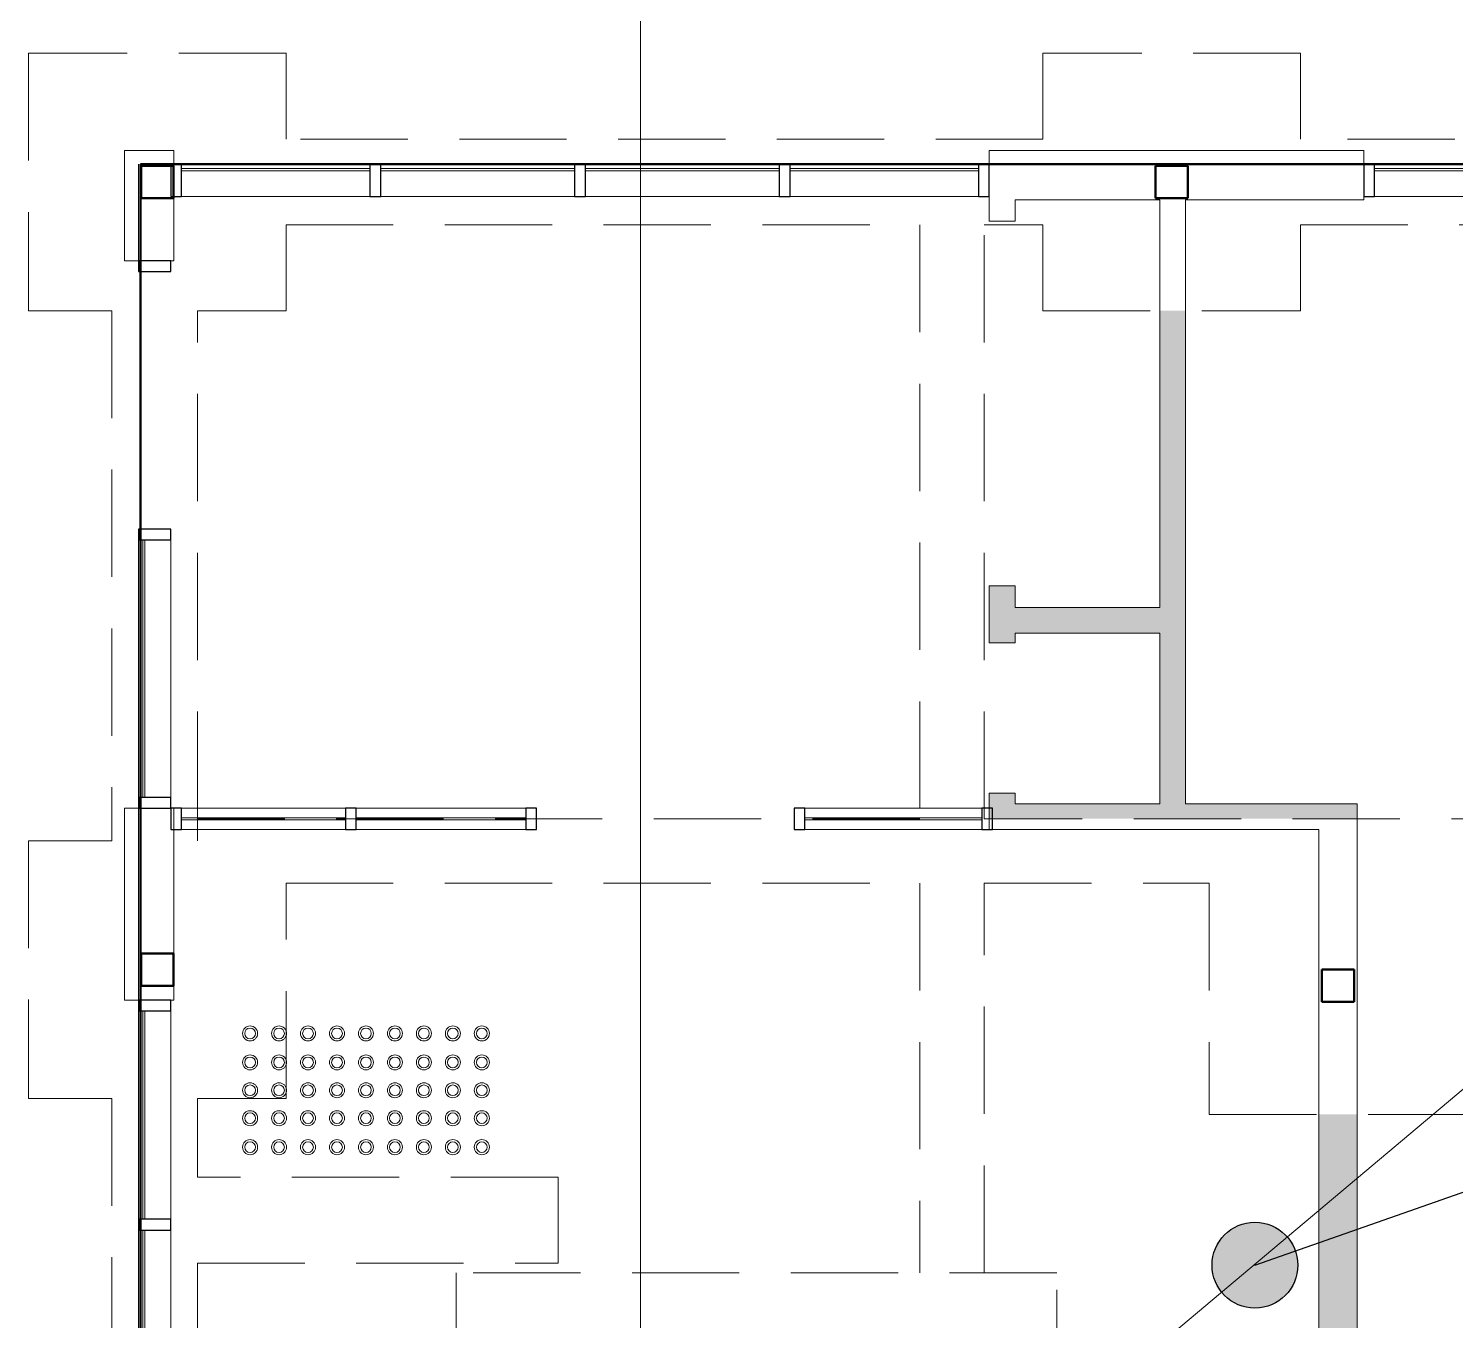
# Model space of a CAD drawing. Header units: millimetres. Extents: x 1606 to 178479, y -4237 to 231581.
# Drawn here: x 36734 to 43383, y 219423 to 225443 of the extents above; entities that cross this region are included whole.
import ezdxf

# ---------------------------------------------------------------- set-up
doc = ezdxf.new("R2010")
doc.units = ezdxf.units.MM
doc.linetypes.add('_SGE_Grid Line', pattern=[13000, 12000, -500, 0, -500])
doc.linetypes.add('_SGE_Hidden', pattern=[740, 500, -240])
for name, color, linetype, lineweight in [('0-1', 7, 'Continuous', 5), ('A-DETL', 90, 'Continuous', 18), ('A-FLOR', 192, 'Continuous', 50), ('A-GENM-1', 9, 'Continuous', 9), ('A-GLAZ-CURT-1', 9, 'Continuous', 9), ('A-GLAZ-CURT-2', 253, 'Continuous', 18), ('A-GLAZ-CWMG-1', 9, 'Continuous', 9), ('A-GLAZ-CWMG-2', 53, 'Continuous', 25), ('A-WALL-1', 253, 'Continuous', 18), ('A-WALL-2', 9, 'Continuous', 9), ('G-ANNO-TEXT-2', 10, 'Continuous', 25), ('S-BEAM-1', 7, '_SGE_Hidden', 18), ('S-BEAM-HDLN-1', 7, '_SGE_Hidden', 18), ('S-COLS', 52, 'Continuous', 18), ('S-COLS-SYMB', 171, 'Continuous', 50), ('S-FNDN-1', 32, '_SGE_Hidden', 18), ('S-GRID-1', 1, '_SGE_Grid Line', 13)]:
    doc.layers.add(name, color=color, linetype=linetype, lineweight=lineweight)
doc.layers.add('A-WALL-PATT-1', color=254, linetype='Continuous', lineweight=35, transparency=1)

# ---------------------------------------------------------------- blocks, each defined once
blk = doc.blocks.new('WYA_CP_Glazing Panel - CP_Front Face Glazing_150 Frame_GL1_With Visual Indicators-9006242-WAREHOUSE SLAB PLAN')
at = {"layer": 'A-GLAZ-CURT-1'}
for p, q in [((-439.375, -55), (-439.375, -45)), ((-439.375, -45), (439.375, -45)), ((439.375, -55), (-439.375, -55)), ((439.375, -45), (439.375, -55))]:
    blk.add_line(p, q, dxfattribs=at)
at = {"layer": 'A-GLAZ-CURT-2'}
for p, q in [((439.375, -45), (-439.375, -45)), ((-439.375, -45), (-439.375, -55)), ((-439.375, -55), (439.375, -55)), ((439.375, -55), (439.375, -45))]:
    blk.add_line(p, q, dxfattribs=at)
blk = doc.blocks.new('Rectangular Mullion - 150 x 50mm_Aluminium-8335998-WAREHOUSE SLAB PLAN')
at = {"layer": 'A-GLAZ-CWMG-1'}
for p, q in [((30581.5, 224810.1), (30581.5, 224790.1)), ((30581.5, 224790.1), (30581.5, 224810.1)), ((31460.3, 224810.1), (30581.5, 224810.1)), ((30581.5, 224810.1), (31460.3, 224810.1)), ((30581.5, 224790.1), (30581.5, 224780.1)), ((30581.5, 224780.1), (30581.5, 224790.1)), ((30581.5, 224780.1), (30581.5, 224660.1)), ((30581.5, 224660.1), (30581.5, 224780.1)), ((31460.3, 224810.1), (31460.3, 224790.1)), ((31460.3, 224790.1), (31460.3, 224810.1)), ((31460.3, 224790.1), (31460.3, 224780.1)), ((31460.3, 224780.1), (31460.3, 224790.1)), ((31460.3, 224780.1), (31460.3, 224660.1)), ((31460.3, 224660.1), (31460.3, 224780.1)), ((30581.5, 224660.1), (31460.3, 224660.1)), ((30581.5, 224660.1), (31460.3, 224660.1))]:
    blk.add_line(p, q, dxfattribs=at)
blk = doc.blocks.new('Rectangular Mullion - 150 x 50mm_Aluminium-7932292-WAREHOUSE SLAB PLAN')
at = {"layer": 'A-GLAZ-CWMG-1'}
for p, q in [((-50, 55), (-50, 75)), ((-50, 75), (0, 75)), ((0, 75), (0, -75)), ((-50, 45), (-50, 55)), ((-50, -75), (-50, 45)), ((0, -75), (-50, -75))]:
    blk.add_line(p, q, dxfattribs=at)
at = {"layer": 'A-GLAZ-CWMG-2'}
for p, q in [((0, 75), (-50, 75)), ((-50, 75), (-50, -75)), ((0, -75), (0, 75)), ((-50, -75), (0, -75))]:
    blk.add_line(p, q, dxfattribs=at)
blk = doc.blocks.new('WYA_CP_Glazing Panel - CP_Front Face Glazing_150 Frame_GL1_With Visual Indicators-9006243-WAREHOUSE SLAB PLAN')
at = {"layer": 'A-GLAZ-CURT-1'}
for p, q in [((-477.5, 45), (-477.5, 55)), ((-477.5, 55), (477.5, 55)), ((477.5, 45), (-477.5, 45)), ((477.5, 55), (477.5, 45))]:
    blk.add_line(p, q, dxfattribs=at)
at = {"layer": 'A-GLAZ-CURT-2'}
for p, q in [((477.5, 55), (-477.5, 55)), ((-477.5, 55), (-477.5, 45)), ((-477.5, 45), (477.5, 45)), ((477.5, 45), (477.5, 55))]:
    blk.add_line(p, q, dxfattribs=at)
blk = doc.blocks.new('Rectangular Mullion - 150 x 50mm_Aluminium-8978996-WAREHOUSE SLAB PLAN')
at = {"layer": 'A-GLAZ-CWMG-1'}
for p, q in [((33305.3, 224790.1), (33305.3, 224810.1)), ((33305.3, 224810.1), (33305.3, 224790.1)), ((34260.3, 224810.1), (33305.3, 224810.1)), ((34260.3, 224810.1), (33305.3, 224810.1)), ((33305.3, 224780.1), (33305.3, 224790.1)), ((33305.3, 224790.1), (33305.3, 224780.1)), ((33305.3, 224660.1), (33305.3, 224780.1)), ((33305.3, 224780.1), (33305.3, 224660.1)), ((34260.3, 224790.1), (34260.3, 224810.1)), ((34260.3, 224810.1), (34260.3, 224790.1)), ((34260.3, 224780.1), (34260.3, 224790.1)), ((34260.3, 224790.1), (34260.3, 224780.1)), ((34260.3, 224660.1), (34260.3, 224780.1)), ((34260.3, 224780.1), (34260.3, 224660.1)), ((33305.3, 224660.1), (34260.3, 224660.1)), ((34260.3, 224660.1), (33305.3, 224660.1))]:
    blk.add_line(p, q, dxfattribs=at)
blk = doc.blocks.new('Rectangular Mullion - 150 x 50mm_Aluminium-7935250-WAREHOUSE SLAB PLAN')
at = {"layer": 'A-GLAZ-CWMG-1'}
for p, q in [((-50, -45), (-50, 75)), ((-50, 75), (0, 75)), ((0, 75), (0, -75)), ((-50, -55), (-50, -45)), ((-50, -75), (-50, -55)), ((0, -75), (-50, -75))]:
    blk.add_line(p, q, dxfattribs=at)
at = {"layer": 'A-GLAZ-CWMG-2'}
for p, q in [((0, 75), (-50, 75)), ((-50, 75), (-50, -75)), ((0, -75), (0, 75)), ((-50, -75), (0, -75))]:
    blk.add_line(p, q, dxfattribs=at)
blk = doc.blocks.new('WYA_CP_Glazing Panel - CP_Center Glazing_GL1_With Visual Indicators-9390446-WAREHOUSE SLAB PLAN')
at = {"layer": 'A-GLAZ-CURT-1'}
for p, q in [((-382.5, -5), (-382.5, 5)), ((-382.5, 5), (382.5, 5)), ((382.5, 5), (382.5, -5)), ((382.5, -5), (-382.5, -5))]:
    blk.add_line(p, q, dxfattribs=at)
at = {"layer": 'A-GLAZ-CURT-2'}
for p, q in [((382.5, 5), (-382.5, 5)), ((-382.5, 5), (-382.5, -5)), ((382.5, -5), (382.5, 5)), ((-382.5, -5), (382.5, -5))]:
    blk.add_line(p, q, dxfattribs=at)
blk = doc.blocks.new('Rectangular Mullion - 100 x 50mm-8650407-WAREHOUSE SLAB PLAN')
at = {"layer": 'A-GLAZ-CWMG-1'}
for p, q in [((27745.3, 221765.1), (27745.3, 221810.1)), ((27745.3, 221810.1), (27745.3, 221765.1)), ((28510.3, 221810.1), (27745.3, 221810.1)), ((28510.3, 221810.1), (27745.3, 221810.1)), ((28510.3, 221765.1), (28510.3, 221810.1)), ((28510.3, 221810.1), (28510.3, 221765.1)), ((27745.3, 221755.1), (27745.3, 221765.1)), ((27745.3, 221765.1), (27745.3, 221755.1)), ((27745.3, 221710.1), (27745.3, 221755.1)), ((27745.3, 221755.1), (27745.3, 221710.1)), ((27745.3, 221710.1), (28510.3, 221710.1)), ((28510.3, 221710.1), (27745.3, 221710.1)), ((28510.3, 221755.1), (28510.3, 221765.1)), ((28510.3, 221765.1), (28510.3, 221755.1)), ((28510.3, 221710.1), (28510.3, 221755.1)), ((28510.3, 221755.1), (28510.3, 221710.1))]:
    blk.add_line(p, q, dxfattribs=at)
blk = doc.blocks.new('Rectangular Mullion - 100 x 50mm-8781646-WAREHOUSE SLAB PLAN')
at = {"layer": 'A-GLAZ-CWMG-1'}
for p, q in [((-15, 50), (-50, 50)), ((-50, 50), (-50, 5)), ((-50, 5), (-50, -5)), ((0, 50), (-15, 50)), ((0, -50), (0, 47.7)), ((-50, -5), (-50, -50)), ((-50, -50), (-15, -50)), ((-15, -50), (0, -50))]:
    blk.add_line(p, q, dxfattribs=at)
at = {"layer": 'A-GLAZ-CWMG-2'}
for p, q in [((-50, 50), (0, 50)), ((-50, -50), (-50, 50)), ((0, 50), (0, -50)), ((0, -50), (-50, -50))]:
    blk.add_line(p, q, dxfattribs=at)
blk = doc.blocks.new('Rectangular Mullion - 100 x 50mm-8781647-WAREHOUSE SLAB PLAN')
at = {"layer": 'A-GLAZ-CWMG-1'}
for p, q in [((-50, 5), (-50, 50)), ((-50, 50), (-15, 50)), ((-50, -5), (-50, 5)), ((-15, 50), (0, 50)), ((0, 50), (0, -50)), ((-50, -50), (-50, -5)), ((-15, -50), (-50, -50)), ((0, -50), (-15, -50))]:
    blk.add_line(p, q, dxfattribs=at)
at = {"layer": 'A-GLAZ-CWMG-2'}
for p, q in [((0, 50), (-50, 50)), ((-50, 50), (-50, -50)), ((0, -50), (0, 50)), ((-50, -50), (0, -50))]:
    blk.add_line(p, q, dxfattribs=at)
blk = doc.blocks.new('Rectangular Mullion - 100 x 50mm-8781644-WAREHOUSE SLAB PLAN')
at = {"layer": 'A-GLAZ-CWMG-1'}
for p, q in [((25, 50), (-25, 50)), ((-25, 50), (-25, 5)), ((-25, 5), (-25, -5)), ((25, -50), (25, 50)), ((-25, -5), (-25, -50)), ((-25, -50), (25, -50))]:
    blk.add_line(p, q, dxfattribs=at)
at = {"layer": 'A-GLAZ-CWMG-2'}
for p, q in [((-25, 50), (25, 50)), ((-25, -50), (-25, 50)), ((25, 50), (25, -50)), ((25, -50), (-25, -50))]:
    blk.add_line(p, q, dxfattribs=at)
blk = doc.blocks.new('WYA_CP_Glazing Panel - CP_Center Glazing_GL1_With Visual Indicators-9390443-WAREHOUSE SLAB PLAN')
at = {"layer": 'A-GLAZ-CURT-1'}
for p, q in [((-412.5, -5), (-412.5, 5)), ((-412.5, 5), (412.5, 5)), ((412.5, 5), (412.5, -5)), ((412.5, -5), (-412.5, -5))]:
    blk.add_line(p, q, dxfattribs=at)
at = {"layer": 'A-GLAZ-CURT-2'}
for p, q in [((412.5, 5), (-412.5, 5)), ((-412.5, 5), (-412.5, -5)), ((412.5, -5), (412.5, 5)), ((-412.5, -5), (412.5, -5))]:
    blk.add_line(p, q, dxfattribs=at)
blk = doc.blocks.new('Rectangular Mullion - 100 x 50mm-8650469-WAREHOUSE SLAB PLAN')
at = {"layer": 'A-GLAZ-CWMG-1'}
for p, q in [((30650.3, 221765.1), (30650.3, 221810.1)), ((30650.3, 221810.1), (30650.3, 221765.1)), ((31475.3, 221810.1), (30650.3, 221810.1)), ((31475.3, 221810.1), (30650.3, 221810.1)), ((31475.3, 221765.1), (31475.3, 221810.1)), ((31475.3, 221810.1), (31475.3, 221765.1)), ((30650.3, 221755.1), (30650.3, 221765.1)), ((30650.3, 221765.1), (30650.3, 221755.1)), ((30650.3, 221710.1), (30650.3, 221755.1)), ((30650.3, 221755.1), (30650.3, 221710.1)), ((30650.3, 221710.1), (31475.3, 221710.1)), ((31475.3, 221710.1), (30650.3, 221710.1)), ((31475.3, 221755.1), (31475.3, 221765.1)), ((31475.3, 221765.1), (31475.3, 221755.1)), ((31475.3, 221710.1), (31475.3, 221755.1)), ((31475.3, 221755.1), (31475.3, 221710.1))]:
    blk.add_line(p, q, dxfattribs=at)
blk = doc.blocks.new('Rectangular Mullion - 100 x 50mm-V2-WAREHOUSE SLAB PLAN')
at = {"layer": 'A-GLAZ-CWMG-1'}
for p, q in [((25, 50), (-25, 50)), ((-25, 50), (-25, -50)), ((25, 5), (25, 50)), ((25, -5), (25, 5)), ((-25, -50), (25, -50)), ((25, -50), (25, -5))]:
    blk.add_line(p, q, dxfattribs=at)
at = {"layer": 'A-GLAZ-CWMG-2'}
for p, q in [((-25, 50), (25, 50)), ((-25, -50), (-25, 50)), ((25, 50), (25, -50)), ((25, -50), (-25, -50))]:
    blk.add_line(p, q, dxfattribs=at)
blk = doc.blocks.new('WYA_CP_Glazing Panel - CP_Front Face Glazing_150 Frame_GL1_With Visual Indicators-9006245-WAREHOUSE SLAB PLAN')
at = {"layer": 'A-GLAZ-CURT-1'}
for p, q in [((-451.875, -55), (-451.875, -45)), ((-451.875, -45), (451.875, -45)), ((451.875, -55), (-451.875, -55)), ((451.875, -45), (451.875, -55))]:
    blk.add_line(p, q, dxfattribs=at)
at = {"layer": 'A-GLAZ-CURT-2'}
for p, q in [((451.875, -45), (-451.875, -45)), ((-451.875, -45), (-451.875, -55)), ((-451.875, -55), (451.875, -55)), ((451.875, -55), (451.875, -45))]:
    blk.add_line(p, q, dxfattribs=at)
blk = doc.blocks.new('Rectangular Mullion - 150 x 50mm_Aluminium-8336000-WAREHOUSE SLAB PLAN')
at = {"layer": 'A-GLAZ-CWMG-1'}
for p, q in [((28674, 224810.1), (28674, 224790.1)), ((28674, 224790.1), (28674, 224810.1)), ((29577.8, 224810.1), (28674, 224810.1)), ((28674, 224810.1), (29577.8, 224810.1)), ((28674, 224790.1), (28674, 224780.1)), ((28674, 224780.1), (28674, 224790.1)), ((28674, 224780.1), (28674, 224660.1)), ((28674, 224660.1), (28674, 224780.1)), ((29577.8, 224810.1), (29577.8, 224790.1)), ((29577.8, 224790.1), (29577.8, 224810.1)), ((29577.8, 224790.1), (29577.8, 224780.1)), ((29577.8, 224780.1), (29577.8, 224790.1)), ((29577.8, 224780.1), (29577.8, 224660.1)), ((29577.8, 224660.1), (29577.8, 224780.1)), ((28674, 224660.1), (29577.8, 224660.1)), ((28674, 224660.1), (29577.8, 224660.1))]:
    blk.add_line(p, q, dxfattribs=at)
blk = doc.blocks.new('Rectangular Mullion - 150 x 50mm_Aluminium-7932288-WAREHOUSE SLAB PLAN')
at = {"layer": 'A-GLAZ-CWMG-1'}
for p, q in [((25, 75), (-25, 75)), ((-25, 75), (-25, 55)), ((25, 55), (25, 75)), ((-25, 55), (-25, 45)), ((-25, 45), (-25, -75)), ((25, 45), (25, 55)), ((25, -75), (25, 45)), ((-25, -75), (25, -75))]:
    blk.add_line(p, q, dxfattribs=at)
at = {"layer": 'A-GLAZ-CWMG-2'}
for p, q in [((-25, 75), (25, 75)), ((-25, -75), (-25, 75)), ((25, 75), (25, -75)), ((25, -75), (-25, -75))]:
    blk.add_line(p, q, dxfattribs=at)
blk = doc.blocks.new('Rectangular Mullion - 150 x 50mm_Aluminium-7932291-WAREHOUSE SLAB PLAN')
at = {"layer": 'A-GLAZ-CWMG-1'}
for p, q in [((-15, 75), (-50, 75)), ((-50, 75), (-50, 55)), ((0, 75), (-15, 75)), ((0, -75), (0, 75)), ((-50, 55), (-50, 45)), ((-50, 45), (-50, -75)), ((-50, -75), (-15, -75)), ((-15, -75), (0, -75))]:
    blk.add_line(p, q, dxfattribs=at)
at = {"layer": 'A-GLAZ-CWMG-2'}
for p, q in [((-50, 75), (0, 75)), ((-50, -75), (-50, 75)), ((0, 75), (0, -75)), ((0, -75), (-50, -75))]:
    blk.add_line(p, q, dxfattribs=at)
blk = doc.blocks.new('Rectangular Mullion - 150 x 50mm_Aluminium-8350587-WAREHOUSE SLAB PLAN')
at = {"layer": 'A-GLAZ-CWMG-1'}
for p, q in [((-50, -75), (-50, 75)), ((-50, 75), (0, 75)), ((0, 75), (0, -75)), ((0, -75), (-50, -75))]:
    blk.add_line(p, q, dxfattribs=at)
at = {"layer": 'A-GLAZ-CWMG-2'}
for p, q in [((0, 75), (-50, 75)), ((-50, 75), (-50, -75)), ((0, -75), (0, 75)), ((-50, -75), (0, -75))]:
    blk.add_line(p, q, dxfattribs=at)
blk = doc.blocks.new('SE_Flooring 600D Tactile Indicators ADJ Width - SE_Flooring 600D Tactile Indicators ADJ Width-7990726-WAREHOUSE SLAB PLAN')
at = {"layer": 'A-GENM-1'}
for centre, radius, start, end in [((-517.5, 565), 35, 0, 180), ((-382.5, 565), 35, 0, 180), ((-247.5, 565), 35, 0, 180), ((-112.5, 565), 35, 0, 180), ((22.5, 565), 35, 0, 180), ((157.5, 565), 35, 0, 180), ((292.5, 565), 35, 0, 180), ((427.5, 565), 35, 0, 180), ((562.5, 565), 35, 0, 180), ((-517.5, 565), 35, 180, 0), ((-517.5, 565), 25, 0, 180), ((-517.5, 565), 25, 180, 0), ((-382.5, 565), 35, 180, 0), ((-382.5, 565), 25, 0, 180), ((-382.5, 565), 25, 180, 0), ((-247.5, 565), 35, 180, 0), ((-247.5, 565), 25, 0, 180), ((-247.5, 565), 25, 180, 0), ((-112.5, 565), 35, 180, 0), ((-112.5, 565), 25, 0, 180), ((-112.5, 565), 25, 180, 0), ((22.5, 565), 35, 180, 0), ((22.5, 565), 25, 0, 180), ((22.5, 565), 25, 180, 0), ((157.5, 565), 35, 180, 0), ((157.5, 565), 25, 0, 180), ((157.5, 565), 25, 180, 0), ((292.5, 565), 35, 180, 0), ((292.5, 565), 25, 0, 180), ((292.5, 565), 25, 180, 0), ((427.5, 565), 35, 180, 0), ((427.5, 565), 25, 0, 180), ((427.5, 565), 25, 180, 0), ((562.5, 565), 35, 180, 0), ((562.5, 565), 25, 0, 180), ((562.5, 565), 25, 180, 0), ((-517.5, 430), 35, 0, 180), ((-517.5, 430), 35, 180, 0), ((-517.5, 430), 25, 0, 180), ((-517.5, 430), 25, 180, 0), ((-382.5, 430), 35, 0, 180), ((-382.5, 430), 35, 180, 0), ((-382.5, 430), 25, 0, 180), ((-382.5, 430), 25, 180, 0), ((-247.5, 430), 35, 0, 180), ((-247.5, 430), 35, 180, 0), ((-247.5, 430), 25, 0, 180), ((-247.5, 430), 25, 180, 0), ((-112.5, 430), 35, 0, 180), ((-112.5, 430), 35, 180, 0), ((-112.5, 430), 25, 0, 180), ((-112.5, 430), 25, 180, 0), ((22.5, 430), 35, 0, 180), ((22.5, 430), 35, 180, 0), ((22.5, 430), 25, 0, 180), ((22.5, 430), 25, 180, 0), ((157.5, 430), 35, 0, 180), ((157.5, 430), 35, 180, 0), ((157.5, 430), 25, 0, 180), ((157.5, 430), 25, 180, 0), ((292.5, 430), 35, 0, 180), ((292.5, 430), 35, 180, 0), ((292.5, 430), 25, 0, 180), ((292.5, 430), 25, 180, 0), ((427.5, 430), 35, 0, 180), ((427.5, 430), 35, 180, 0), ((427.5, 430), 25, 0, 180), ((427.5, 430), 25, 180, 0), ((562.5, 430), 35, 0, 180), ((562.5, 430), 35, 180, 0), ((562.5, 430), 25, 0, 180), ((562.5, 430), 25, 180, 0), ((-517.5, 300), 35, 0, 180), ((-382.5, 300), 35, 0, 180), ((-247.5, 300), 35, 0, 180), ((-112.5, 300), 35, 0, 180), ((22.5, 300), 35, 0, 180), ((157.5, 300), 35, 0, 180), ((292.5, 300), 35, 0, 180), ((427.5, 300), 35, 0, 180), ((562.5, 300), 35, 0, 180), ((-517.5, 300), 35, 180, 0), ((-517.5, 300), 25, 0, 180), ((-517.5, 300), 25, 180, 360), ((-382.5, 300), 35, 180, 0), ((-382.5, 300), 25, 0, 180), ((-382.5, 300), 25, 180, 360), ((-247.5, 300), 35, 180, 0), ((-247.5, 300), 25, 0, 180), ((-247.5, 300), 25, 180, 0), ((-112.5, 300), 35, 180, 0), ((-112.5, 300), 25, 0, 180), ((-112.5, 300), 25, 180, 360), ((22.5, 300), 35, 180, 0), ((22.5, 300), 25, 0, 180), ((22.5, 300), 25, 180, 360), ((157.5, 300), 35, 180, 0), ((157.5, 300), 25, 0, 180), ((157.5, 300), 25, 180, 360), ((292.5, 300), 35, 180, 0), ((292.5, 300), 25, 0, 180), ((292.5, 300), 25, 180, 0), ((427.5, 300), 35, 180, 0), ((427.5, 300), 25, 0, 180), ((427.5, 300), 25, 180, 360), ((562.5, 300), 35, 180, 0), ((562.5, 300), 25, 0, 180), ((562.5, 300), 25, 180, 360), ((-517.5, 170), 35, 0, 180), ((-382.5, 170), 35, 0, 180), ((-247.5, 170), 35, 0, 180), ((-112.5, 170), 35, 0, 180), ((22.5, 170), 35, 0, 180), ((157.5, 170), 35, 0, 180), ((292.5, 170), 35, 0, 180), ((427.5, 170), 35, 0, 180), ((562.5, 170), 35, 0, 180), ((-517.5, 170), 35, 180, 0), ((-517.5, 170), 25, 0, 180), ((-517.5, 170), 25, 180, 360), ((-382.5, 170), 35, 180, 0), ((-382.5, 170), 25, 0, 180), ((-382.5, 170), 25, 180, 360), ((-247.5, 170), 35, 180, 0), ((-247.5, 170), 25, 0, 180), ((-247.5, 170), 25, 180, 0), ((-112.5, 170), 35, 180, 0), ((-112.5, 170), 25, 0, 180), ((-112.5, 170), 25, 180, 0), ((22.5, 170), 35, 180, 0), ((22.5, 170), 25, 0, 180), ((22.5, 170), 25, 180, 0), ((157.5, 170), 35, 180, 0), ((157.5, 170), 25, 0, 180), ((157.5, 170), 25, 180, 0), ((292.5, 170), 35, 180, 0), ((292.5, 170), 25, 0, 180), ((292.5, 170), 25, 180, 0), ((427.5, 170), 35, 180, 0), ((427.5, 170), 25, 0, 180), ((427.5, 170), 25, 180, 360), ((562.5, 170), 35, 180, 0), ((562.5, 170), 25, 0, 180), ((562.5, 170), 25, 180, 360), ((-517.5, 35), 35, 0, 180), ((-382.5, 35), 35, 0, 180), ((-247.5, 35), 35, 0, 180), ((-112.5, 35), 35, 0, 180), ((22.5, 35), 35, 0, 180), ((157.5, 35), 35, 0, 180), ((292.5, 35), 35, 0, 180), ((427.5, 35), 35, 0, 180), ((562.5, 35), 35, 0, 180), ((-517.5, 35), 35, 180, 0), ((-517.5, 35), 25, 0, 180), ((-517.5, 35), 25, 180, 0), ((-382.5, 35), 35, 180, 0), ((-382.5, 35), 25, 0, 180), ((-382.5, 35), 25, 180, 360), ((-247.5, 35), 35, 180, 0), ((-247.5, 35), 25, 0, 180), ((-247.5, 35), 25, 180, 0), ((-112.5, 35), 35, 180, 0), ((-112.5, 35), 25, 0, 180), ((-112.5, 35), 25, 180, 0), ((22.5, 35), 35, 180, 0), ((22.5, 35), 25, 0, 180), ((22.5, 35), 25, 180, 0), ((157.5, 35), 35, 180, 0), ((157.5, 35), 25, 0, 180), ((157.5, 35), 25, 180, 0), ((292.5, 35), 35, 180, 0), ((292.5, 35), 25, 0, 180), ((292.5, 35), 25, 180, 0), ((427.5, 35), 35, 180, 0), ((427.5, 35), 25, 0, 180), ((427.5, 35), 25, 180, 0), ((562.5, 35), 35, 180, 0), ((562.5, 35), 25, 0, 180), ((562.5, 35), 25, 180, 0)]:
    blk.add_arc(centre, radius, start, end, dxfattribs=at)
blk = doc.blocks.new('Rectangular Mullion - 150 x 50mm_Aluminium-V3-WAREHOUSE SLAB PLAN')
at = {"layer": 'A-GLAZ-CWMG-1'}
for p, q in [((0, 75), (-50, 75)), ((-50, 75), (-50, 55)), ((0, -75), (0, 75)), ((-50, 55), (-50, 45)), ((-50, 45), (-50, -75)), ((-50, -75), (0, -75))]:
    blk.add_line(p, q, dxfattribs=at)
at = {"layer": 'A-GLAZ-CWMG-2'}
for p, q in [((-50, 75), (0, 75)), ((-50, -75), (-50, 75)), ((0, 75), (0, -75)), ((0, -75), (-50, -75))]:
    blk.add_line(p, q, dxfattribs=at)
blk = doc.blocks.new('WYA_CP_Glazing Panel - CP_Front Face Glazing_150 Frame_GL1_With Visual Indicators-9006319-WAREHOUSE SLAB PLAN')
at = {"layer": 'A-GLAZ-CURT-1'}
for p, q in [((-600, -55), (-600, -45)), ((-600, -45), (600, -45)), ((600, -55), (-600, -55)), ((600, -45), (600, -55))]:
    blk.add_line(p, q, dxfattribs=at)
at = {"layer": 'A-GLAZ-CURT-2'}
for p, q in [((600, -45), (-600, -45)), ((-600, -45), (-600, -55)), ((-600, -55), (600, -55)), ((600, -55), (600, -45))]:
    blk.add_line(p, q, dxfattribs=at)
blk = doc.blocks.new('Rectangular Mullion - 150 x 50mm_Aluminium-8172941-WAREHOUSE SLAB PLAN')
at = {"layer": 'A-GLAZ-CWMG-1'}
for p, q in [((27545.3, 223060.1), (27565.3, 223060.1)), ((27565.3, 223060.1), (27545.3, 223060.1)), ((27545.3, 223060.1), (27545.3, 221860.1)), ((27545.3, 221860.1), (27545.3, 223060.1)), ((27565.3, 223060.1), (27575.3, 223060.1)), ((27575.3, 223060.1), (27565.3, 223060.1)), ((27575.3, 223060.1), (27695.3, 223060.1)), ((27695.3, 223060.1), (27575.3, 223060.1)), ((27695.3, 221860.1), (27695.3, 223060.1)), ((27695.3, 221860.1), (27695.3, 223060.1)), ((27545.3, 221860.1), (27565.3, 221860.1)), ((27565.3, 221860.1), (27545.3, 221860.1)), ((27565.3, 221860.1), (27575.3, 221860.1)), ((27575.3, 221860.1), (27565.3, 221860.1)), ((27575.3, 221860.1), (27695.3, 221860.1)), ((27695.3, 221860.1), (27575.3, 221860.1))]:
    blk.add_line(p, q, dxfattribs=at)
blk = doc.blocks.new('Rectangular Mullion - 150 x 50mm_Aluminium-V14-WAREHOUSE SLAB PLAN')
at = {"layer": 'A-GLAZ-CWMG-1'}
for p, q in [((25, 75), (-25, 75)), ((-25, 75), (-25, -75)), ((25, 55), (25, 75)), ((25, 45), (25, 55)), ((25, -75), (25, 45)), ((-25, -75), (25, -75))]:
    blk.add_line(p, q, dxfattribs=at)
at = {"layer": 'A-GLAZ-CWMG-2'}
for p, q in [((-25, 75), (25, 75)), ((-25, -75), (-25, 75)), ((25, 75), (25, -75)), ((25, -75), (-25, -75))]:
    blk.add_line(p, q, dxfattribs=at)
blk = doc.blocks.new('WYA_CP_Glazing Panel - CP_Center Glazing_GL1_With Visual Indicators-9390445-WAREHOUSE SLAB PLAN')
at = {"layer": 'A-GLAZ-CURT-1'}
for p, q in [((-395, -5), (-395, 5)), ((-395, 5), (395, 5)), ((395, 5), (395, -5)), ((395, -5), (-395, -5))]:
    blk.add_line(p, q, dxfattribs=at)
at = {"layer": 'A-GLAZ-CURT-2'}
for p, q in [((395, 5), (-395, 5)), ((-395, 5), (-395, -5)), ((395, -5), (395, 5)), ((-395, -5), (395, -5))]:
    blk.add_line(p, q, dxfattribs=at)
blk = doc.blocks.new('Rectangular Mullion - 100 x 50mm-8650488-WAREHOUSE SLAB PLAN')
at = {"layer": 'A-GLAZ-CWMG-1'}
for p, q in [((28560.3, 221765.1), (28560.3, 221810.1)), ((28560.3, 221810.1), (28560.3, 221765.1)), ((29350.3, 221810.1), (28560.3, 221810.1)), ((29350.3, 221810.1), (28560.3, 221810.1)), ((29350.3, 221765.1), (29350.3, 221810.1)), ((29350.3, 221810.1), (29350.3, 221765.1)), ((28560.3, 221755.1), (28560.3, 221765.1)), ((28560.3, 221765.1), (28560.3, 221755.1)), ((28560.3, 221710.1), (28560.3, 221755.1)), ((28560.3, 221755.1), (28560.3, 221710.1)), ((28560.3, 221710.1), (29350.3, 221710.1)), ((29350.3, 221710.1), (28560.3, 221710.1)), ((29350.3, 221755.1), (29350.3, 221765.1)), ((29350.3, 221765.1), (29350.3, 221755.1)), ((29350.3, 221710.1), (29350.3, 221755.1)), ((29350.3, 221755.1), (29350.3, 221710.1))]:
    blk.add_line(p, q, dxfattribs=at)
blk = doc.blocks.new('Rectangular Mullion - 100 x 50mm-V24-WAREHOUSE SLAB PLAN')
at = {"layer": 'A-GLAZ-CWMG-1'}
for p, q in [((25, 50), (-25, 50)), ((-25, 50), (-25, 5)), ((-25, 5), (-25, -5)), ((25, 5), (25, 50)), ((25, -5), (25, 5)), ((-25, -5), (-25, -50)), ((-25, -50), (25, -50)), ((25, -50), (25, -5))]:
    blk.add_line(p, q, dxfattribs=at)
at = {"layer": 'A-GLAZ-CWMG-2'}
for p, q in [((-25, 50), (25, 50)), ((-25, -50), (-25, 50)), ((25, 50), (25, -50)), ((25, -50), (-25, -50))]:
    blk.add_line(p, q, dxfattribs=at)
blk = doc.blocks.new('WYA_CP_Glazing Panel - CP_Front Face Glazing_150 Frame_GL1_With Visual Indicators-9006321-WAREHOUSE SLAB PLAN')
at = {"layer": 'A-GLAZ-CURT-1'}
for p, q in [((-498, 45), (-498, 55)), ((-498, 55), (498, 55)), ((498, 45), (-498, 45)), ((498, 55), (498, 45))]:
    blk.add_line(p, q, dxfattribs=at)
at = {"layer": 'A-GLAZ-CURT-2'}
for p, q in [((498, 55), (-498, 55)), ((-498, 55), (-498, 45)), ((-498, 45), (498, 45)), ((498, 45), (498, 55))]:
    blk.add_line(p, q, dxfattribs=at)
blk = doc.blocks.new('Rectangular Mullion - 150 x 50mm_Aluminium-8325632-WAREHOUSE SLAB PLAN')
at = {"layer": 'A-GLAZ-CWMG-1'}
for p, q in [((27565.3, 217752.1), (27545.3, 217752.1)), ((27545.3, 217752.1), (27565.3, 217752.1)), ((27545.3, 217752.1), (27545.3, 216756.1)), ((27545.3, 217752.1), (27545.3, 216756.1)), ((27575.3, 217752.1), (27565.3, 217752.1)), ((27565.3, 217752.1), (27575.3, 217752.1)), ((27695.3, 217752.1), (27575.3, 217752.1)), ((27575.3, 217752.1), (27695.3, 217752.1)), ((27695.3, 216756.1), (27695.3, 217752.1)), ((27695.3, 217752.1), (27695.3, 216756.1)), ((27565.3, 216756.1), (27545.3, 216756.1)), ((27545.3, 216756.1), (27565.3, 216756.1)), ((27575.3, 216756.1), (27565.3, 216756.1)), ((27565.3, 216756.1), (27575.3, 216756.1)), ((27695.3, 216756.1), (27575.3, 216756.1)), ((27575.3, 216756.1), (27695.3, 216756.1))]:
    blk.add_line(p, q, dxfattribs=at)
blk = doc.blocks.new('Rectangular Mullion - 150 x 50mm_Aluminium-8057029-WAREHOUSE SLAB PLAN')
at = {"layer": 'A-GLAZ-CWMG-1'}
for p, q in [((0, 75), (-50, 75)), ((-50, 75), (-50, -45)), ((0, -75), (0, 75)), ((-50, -45), (-50, -55)), ((-50, -55), (-50, -75)), ((-50, -75), (0, -75))]:
    blk.add_line(p, q, dxfattribs=at)
at = {"layer": 'A-GLAZ-CWMG-2'}
for p, q in [((-50, 75), (0, 75)), ((-50, -75), (-50, 75)), ((0, 75), (0, -75)), ((0, -75), (-50, -75))]:
    blk.add_line(p, q, dxfattribs=at)
blk = doc.blocks.new('WYA_CP_Glazing Panel - CP_Front Face Glazing_150 Frame_GL1_With Visual Indicators-9006320-WAREHOUSE SLAB PLAN')
at = {"layer": 'A-GLAZ-CURT-1'}
for p, q in [((-485.5, 45), (-485.5, 55)), ((-485.5, 55), (485.5, 55)), ((485.5, 45), (-485.5, 45)), ((485.5, 55), (485.5, 45))]:
    blk.add_line(p, q, dxfattribs=at)
at = {"layer": 'A-GLAZ-CURT-2'}
for p, q in [((485.5, 55), (-485.5, 55)), ((-485.5, 55), (-485.5, 45)), ((-485.5, 45), (485.5, 45)), ((485.5, 45), (485.5, 55))]:
    blk.add_line(p, q, dxfattribs=at)
blk = doc.blocks.new('Rectangular Mullion - 150 x 50mm_Aluminium-8325631-WAREHOUSE SLAB PLAN')
at = {"layer": 'A-GLAZ-CWMG-1'}
for p, q in [((27565.3, 216706.1), (27545.3, 216706.1)), ((27545.3, 216706.1), (27565.3, 216706.1)), ((27545.3, 216706.1), (27545.3, 215735.1)), ((27545.3, 216706.1), (27545.3, 215735.1)), ((27575.3, 216706.1), (27565.3, 216706.1)), ((27565.3, 216706.1), (27575.3, 216706.1)), ((27695.3, 216706.1), (27575.3, 216706.1)), ((27575.3, 216706.1), (27695.3, 216706.1)), ((27695.3, 215735.1), (27695.3, 216706.1)), ((27695.3, 216706.1), (27695.3, 215735.1)), ((27565.3, 215735.1), (27545.3, 215735.1)), ((27545.3, 215735.1), (27565.3, 215735.1)), ((27575.3, 215735.1), (27565.3, 215735.1)), ((27565.3, 215735.1), (27575.3, 215735.1)), ((27695.3, 215735.1), (27575.3, 215735.1)), ((27575.3, 215735.1), (27695.3, 215735.1))]:
    blk.add_line(p, q, dxfattribs=at)
blk = doc.blocks.new('Rectangular Mullion - 150 x 50mm_Aluminium-8057026-WAREHOUSE SLAB PLAN')
at = {"layer": 'A-GLAZ-CWMG-1'}
for p, q in [((25, 75), (-25, 75)), ((-25, 75), (-25, -45)), ((25, -45), (25, 75)), ((-25, -45), (-25, -55)), ((-25, -55), (-25, -75)), ((25, -55), (25, -45)), ((25, -75), (25, -55)), ((-25, -75), (25, -75))]:
    blk.add_line(p, q, dxfattribs=at)
at = {"layer": 'A-GLAZ-CWMG-2'}
for p, q in [((-25, 75), (25, 75)), ((-25, -75), (-25, 75)), ((25, 75), (25, -75)), ((25, -75), (-25, -75))]:
    blk.add_line(p, q, dxfattribs=at)
blk = doc.blocks.new('23068_Challenger Spec EF_Central_v23_rvt-1-WAREHOUSE SLAB PLAN')
at = {"layer": 'A-WALL-PATT-1'}
for points in [[(32305.3, 221830.1), (32425.3, 221830.1), (32425.3, 224127.6), (32305.3, 224127.6), (32305.3, 222625.1)], [(32305.3, 222625.1), (32305.3, 222745.1), (31630.3, 222745.1), (31630.3, 222625.1)], [(31510.3, 221760.1), (33045.3, 221760.1), (33045.3, 221830.1), (31510.3, 221830.1)]]:
    blk.add_hatch(color=256, dxfattribs=at).paths.add_polyline_path(points)
h = blk.add_hatch(color=256, dxfattribs=at)
h.paths.add_polyline_path([(31510.3, 221830.1), (31630.3, 221830.1), (31630.3, 221880.1), (31510.3, 221880.1)])
h.paths.add_polyline_path([(31630.3, 222580.1), (31630.3, 222845.1), (31510.3, 222845.1), (31510.3, 222580.1)])
h = blk.add_hatch(color=256, dxfattribs=at)
h.paths.add_polyline_path([(33109.8, 216124.1), (33225.3, 216124.1), (33225.3, 218342.6), (33045.3, 218342.6), (33045.3, 216124.1)])
h.paths.add_polyline_path([(33136.2, 218642.6), (33225.3, 218642.6), (33225.3, 220382.5), (33045.3, 220382.5), (33045.3, 218642.6)])
h.paths.add_polyline_path([(33120.3, 221760.1), (33225.3, 221760.1), (33225.3, 221830.1), (33045.3, 221830.1), (33045.3, 221760.1)])
at = {"layer": 'A-WALL-1'}
for p, q in [((27710.3, 224875.1), (27480.3, 224875.1)), ((27480.3, 224875.1), (27480.3, 224810.1)), ((27710.3, 224810.1), (27710.3, 224875.1)), ((33255.3, 224875.1), (31510.3, 224875.1)), ((31510.3, 224875.1), (31510.3, 224810.1)), ((33255.3, 224810.1), (33255.3, 224875.1)), ((27480.3, 224810.1), (27480.3, 224360.1)), ((27545.3, 224810.1), (27545.3, 224360.1)), ((27545.3, 224360.1), (27545.3, 224810.1)), ((27710.3, 224360.1), (27710.3, 224810.1)), ((33255.3, 224810.1), (31510.3, 224810.1)), ((31510.3, 224810.1), (31510.3, 224645.1)), ((31510.3, 224810.1), (33255.3, 224810.1)), ((33255.3, 224645.1), (33255.3, 224810.1)), ((31510.3, 224645.1), (31510.3, 224545.1)), ((31630.3, 224545.1), (31630.3, 224645.1)), ((31630.3, 224645.1), (32305.3, 224645.1)), ((32305.3, 224645.1), (32305.3, 222745.1)), ((32425.3, 221830.1), (32425.3, 224645.1)), ((32425.3, 224645.1), (33255.3, 224645.1)), ((31510.3, 224545.1), (31630.3, 224545.1)), ((27480.3, 224360.1), (27545.3, 224360.1)), ((27545.3, 224360.1), (27710.3, 224360.1)), ((31630.3, 222845.1), (31510.3, 222845.1)), ((31510.3, 222845.1), (31510.3, 222580.1)), ((31630.3, 222745.1), (31630.3, 222845.1)), ((32305.3, 222745.1), (31630.3, 222745.1)), ((31510.3, 222580.1), (31630.3, 222580.1)), ((31630.3, 222580.1), (31630.3, 222625.1)), ((31630.3, 222625.1), (32305.3, 222625.1)), ((32305.3, 222625.1), (32305.3, 221830.1)), ((31630.3, 221880.1), (31510.3, 221880.1)), ((31510.3, 221880.1), (31510.3, 221830.1)), ((31630.3, 221830.1), (31630.3, 221880.1)), ((27480.3, 221810.1), (27480.3, 220915.1)), ((27545.3, 221810.1), (27480.3, 221810.1)), ((27545.3, 221810.1), (27545.3, 220915.1)), ((27710.3, 221810.1), (27545.3, 221810.1)), ((27545.3, 220915.1), (27545.3, 221810.1)), ((27710.3, 220915.1), (27710.3, 221810.1)), ((31510.3, 221830.1), (31510.3, 221710.1)), ((32305.3, 221830.1), (31630.3, 221830.1)), ((33045.3, 221830.1), (32425.3, 221830.1)), ((33225.3, 221830.1), (33045.3, 221830.1)), ((33225.3, 215635.1), (33225.3, 221830.1)), ((31510.3, 221710.1), (33045.3, 221710.1)), ((33045.3, 221710.1), (33045.3, 215635.1)), ((27480.3, 220915.1), (27545.3, 220915.1)), ((27545.3, 220915.1), (27710.3, 220915.1))]:
    blk.add_line(p, q, dxfattribs=at)
at = {"layer": 'A-WALL-2'}
for p, q in [((27710.3, 224875.1), (27480.3, 224875.1)), ((27480.3, 224810.1), (27480.3, 224875.1)), ((27710.3, 224875.1), (27710.3, 224810.1)), ((31510.3, 224810.1), (31510.3, 224875.1)), ((33255.3, 224875.1), (31510.3, 224875.1)), ((33255.3, 224875.1), (33255.3, 224810.1)), ((27480.3, 224810.1), (27480.3, 224360.1)), ((27545.3, 224810.1), (27545.3, 224360.1)), ((27545.3, 224360.1), (27545.3, 224810.1)), ((27710.3, 224660.1), (27710.3, 224810.1)), ((31510.3, 224660.1), (31510.3, 224810.1)), ((33255.3, 224810.1), (31510.3, 224810.1)), ((31510.3, 224810.1), (33255.3, 224810.1)), ((33255.3, 224660.1), (33255.3, 224810.1)), ((27710.3, 224360.1), (27710.3, 224660.1)), ((31510.3, 224645.1), (31510.3, 224660.1)), ((31510.3, 224645.1), (31510.3, 224545.1)), ((31630.3, 224545.1), (31630.3, 224645.1)), ((31630.3, 224645.1), (32305.3, 224645.1)), ((32305.3, 224645.1), (32305.3, 222745.1)), ((32425.3, 221830.1), (32425.3, 224645.1)), ((32425.3, 224645.1), (33255.3, 224645.1)), ((33255.3, 224645.1), (33255.3, 224660.1)), ((31630.3, 224545.1), (31510.3, 224545.1)), ((27545.3, 224360.1), (27480.3, 224360.1)), ((27695.3, 224360.1), (27545.3, 224360.1)), ((27710.3, 224360.1), (27695.3, 224360.1)), ((31510.3, 222845.1), (31630.3, 222845.1)), ((31510.3, 222845.1), (31510.3, 222580.1)), ((31630.3, 222745.1), (31630.3, 222845.1)), ((32305.3, 222745.1), (31630.3, 222745.1)), ((31630.3, 222580.1), (31510.3, 222580.1)), ((31630.3, 222580.1), (31630.3, 222625.1)), ((31630.3, 222625.1), (32305.3, 222625.1)), ((32305.3, 222625.1), (32305.3, 221830.1)), ((31510.3, 221880.1), (31630.3, 221880.1)), ((31510.3, 221880.1), (31510.3, 221830.1)), ((31630.3, 221830.1), (31630.3, 221880.1)), ((27480.3, 221810.1), (27480.3, 220915.1)), ((27480.3, 221810.1), (27545.3, 221810.1)), ((27545.3, 221810.1), (27545.3, 220915.1)), ((27545.3, 221810.1), (27710.3, 221810.1)), ((27545.3, 220915.1), (27545.3, 221810.1)), ((27710.3, 221710.1), (27710.3, 221810.1)), ((31510.3, 221810.1), (31510.3, 221830.1)), ((31510.3, 221710.1), (31510.3, 221810.1)), ((32305.3, 221830.1), (31630.3, 221830.1)), ((33045.3, 221830.1), (32425.3, 221830.1)), ((33045.3, 221830.1), (33225.3, 221830.1)), ((33225.3, 215635.1), (33225.3, 221830.1)), ((27710.3, 220915.1), (27710.3, 221710.1)), ((31510.3, 221710.1), (31525.3, 221710.1)), ((31525.3, 221710.1), (33045.3, 221710.1)), ((33045.3, 221710.1), (33045.3, 215635.1)), ((27545.3, 220915.1), (27480.3, 220915.1)), ((27695.3, 220915.1), (27545.3, 220915.1)), ((27710.3, 220915.1), (27695.3, 220915.1))]:
    blk.add_line(p, q, dxfattribs=at)
at = {"layer": 'A-GENM-1'}
blk.add_blockref('SE_Flooring 600D Tactile Indicators ADJ Width - SE_Flooring 600D Tactile Indicators ADJ Width-7990726-WAREHOUSE SLAB PLAN', (28582.8, 220195.1), dxfattribs=at)
at = {"layer": 'A-GLAZ-CURT-1'}
for name, p, rotation in [('WYA_CP_Glazing Panel - CP_Front Face Glazing_150 Frame_GL1_With Visual Indicators-9006242-WAREHOUSE SLAB PLAN', (28184.7, 224735.1), 180), ('WYA_CP_Glazing Panel - CP_Front Face Glazing_150 Frame_GL1_With Visual Indicators-9006245-WAREHOUSE SLAB PLAN', (29125.9, 224735.1), 180), ('WYA_CP_Glazing Panel - CP_Front Face Glazing_150 Frame_GL1_With Visual Indicators-9006245-WAREHOUSE SLAB PLAN', (30079.7, 224735.1), 180), ('WYA_CP_Glazing Panel - CP_Front Face Glazing_150 Frame_GL1_With Visual Indicators-9006242-WAREHOUSE SLAB PLAN', (31020.9, 224735.1), 180), ('WYA_CP_Glazing Panel - CP_Front Face Glazing_150 Frame_GL1_With Visual Indicators-9006319-WAREHOUSE SLAB PLAN', (27620.3, 222460.1), 269.9999999999999), ('WYA_CP_Glazing Panel - CP_Front Face Glazing_150 Frame_GL1_With Visual Indicators-9006320-WAREHOUSE SLAB PLAN', (27620.3, 220379.6), 89.99999999999993), ('WYA_CP_Glazing Panel - CP_Front Face Glazing_150 Frame_GL1_With Visual Indicators-9006321-WAREHOUSE SLAB PLAN', (27620.3, 219346.1), 89.99999999999993)]:
    blk.add_blockref(name, p, dxfattribs=dict(at, rotation=rotation))
for name, p in [('WYA_CP_Glazing Panel - CP_Front Face Glazing_150 Frame_GL1_With Visual Indicators-9006243-WAREHOUSE SLAB PLAN', (33782.8, 224735.1)), ('WYA_CP_Glazing Panel - CP_Center Glazing_GL1_With Visual Indicators-9390446-WAREHOUSE SLAB PLAN', (28127.8, 221760.1)), ('WYA_CP_Glazing Panel - CP_Center Glazing_GL1_With Visual Indicators-9390445-WAREHOUSE SLAB PLAN', (28955.3, 221760.1)), ('WYA_CP_Glazing Panel - CP_Center Glazing_GL1_With Visual Indicators-9390443-WAREHOUSE SLAB PLAN', (31062.8, 221760.1))]:
    blk.add_blockref(name, p, dxfattribs=at)
at = {"layer": 'A-GLAZ-CWMG-1', "extrusion": (0, 0, -1)}
for name, p in [('Rectangular Mullion - 150 x 50mm_Aluminium-7932291-WAREHOUSE SLAB PLAN', (-27695.3, 224735.1)), ('Rectangular Mullion - 150 x 50mm_Aluminium-7932288-WAREHOUSE SLAB PLAN', (-28649, 224735.1)), ('Rectangular Mullion - 150 x 50mm_Aluminium-7932288-WAREHOUSE SLAB PLAN', (-29602.8, 224735.1)), ('Rectangular Mullion - 150 x 50mm_Aluminium-7932288-WAREHOUSE SLAB PLAN', (-30556.5, 224735.1))]:
    blk.add_blockref(name, p, dxfattribs=at)
at = {"layer": 'A-GLAZ-CWMG-1'}
for name, p in [('Rectangular Mullion - 150 x 50mm_Aluminium-8335998-WAREHOUSE SLAB PLAN', (-2836.3, 0)), ('Rectangular Mullion - 150 x 50mm_Aluminium-8336000-WAREHOUSE SLAB PLAN', (0, 0)), ('Rectangular Mullion - 150 x 50mm_Aluminium-8336000-WAREHOUSE SLAB PLAN', (953.7, 0)), ('Rectangular Mullion - 150 x 50mm_Aluminium-8335998-WAREHOUSE SLAB PLAN', (0, 0)), ('Rectangular Mullion - 150 x 50mm_Aluminium-7932292-WAREHOUSE SLAB PLAN', (31510.3, 224735.1)), ('Rectangular Mullion - 150 x 50mm_Aluminium-8978996-WAREHOUSE SLAB PLAN', (0, 0)), ('Rectangular Mullion - 150 x 50mm_Aluminium-8172941-WAREHOUSE SLAB PLAN', (0, 0)), ('Rectangular Mullion - 100 x 50mm-8650407-WAREHOUSE SLAB PLAN', (0, 0)), ('Rectangular Mullion - 100 x 50mm-8650488-WAREHOUSE SLAB PLAN', (0, 0)), ('Rectangular Mullion - 100 x 50mm-8650469-WAREHOUSE SLAB PLAN', (0, 0)), ('Rectangular Mullion - 150 x 50mm_Aluminium-8325631-WAREHOUSE SLAB PLAN', (0, 4159)), ('Rectangular Mullion - 150 x 50mm_Aluminium-8325632-WAREHOUSE SLAB PLAN', (0, 2092))]:
    blk.add_blockref(name, p, dxfattribs=at)
for name, p, rotation in [('Rectangular Mullion - 150 x 50mm_Aluminium-7935250-WAREHOUSE SLAB PLAN', (33255.3, 224735.1), 180), ('Rectangular Mullion - 150 x 50mm_Aluminium-8350587-WAREHOUSE SLAB PLAN', (27620.3, 224360.1), 89.99999999999994), ('Rectangular Mullion - 100 x 50mm-8781647-WAREHOUSE SLAB PLAN', (27695.3, 221760.1), 180)]:
    blk.add_blockref(name, p, dxfattribs=dict(at, rotation=rotation))
at = {"layer": 'A-GLAZ-CWMG-1', "extrusion": (0, 0, -1)}
for name, p, rotation in [('Rectangular Mullion - 150 x 50mm_Aluminium-V14-WAREHOUSE SLAB PLAN', (-27620.3, 223085.1), 270.0000000000001), ('Rectangular Mullion - 150 x 50mm_Aluminium-V3-WAREHOUSE SLAB PLAN', (-27620.3, 221810.1), 270.0000000000001), ('Rectangular Mullion - 100 x 50mm-V24-WAREHOUSE SLAB PLAN', (-28535.3, 221760.1), 180), ('Rectangular Mullion - 100 x 50mm-8781644-WAREHOUSE SLAB PLAN', (-29375.3, 221760.1), 180), ('Rectangular Mullion - 100 x 50mm-V2-WAREHOUSE SLAB PLAN', (-30625.3, 221760.1), 180), ('Rectangular Mullion - 100 x 50mm-8781646-WAREHOUSE SLAB PLAN', (-31525.3, 221760.1), 180), ('Rectangular Mullion - 150 x 50mm_Aluminium-8057029-WAREHOUSE SLAB PLAN', (-27620.3, 220915.1), 90.00000000000007), ('Rectangular Mullion - 150 x 50mm_Aluminium-8057026-WAREHOUSE SLAB PLAN', (-27620.3, 219869.1), 90.00000000000007)]:
    blk.add_blockref(name, p, dxfattribs=dict(at, rotation=rotation))
blk = doc.blocks.new('SGE_SCL-Column-Steel-SHS - OC2 - 150x9_0 SHS-2709418-WAREHOUSE SLAB PLAN')
at = {"layer": 'S-COLS-SYMB'}
for p, q in [((-75, -75), (-75, 75)), ((-75, 75), (75, 75)), ((75, 75), (75, -75)), ((75, -75), (-75, -75))]:
    blk.add_line(p, q, dxfattribs=at)

msp = doc.modelspace()

# ---------------------------------------------------------------- hatches: boundary and pattern name
at = {"layer": 'G-ANNO-TEXT-2'}
h = msp.add_hatch(color=256, dxfattribs=at)
edge = h.paths.add_edge_path()
edge.add_arc((42449, 219680.2), 200, 0, 360)

# ---------------------------------------------------------------- linework, layer by layer
at = {"layer": 'A-DETL'}
msp.add_line((37321, 215375.1), (48546, 224810.1), dxfattribs=at)
at = {"layer": 'A-FLOR'}
for p, q in [((48381, 224810.1), (37256, 224810.1)), ((37256, 224810.1), (37256, 215455.1))]:
    msp.add_line(p, q, dxfattribs=at)
at = {"layer": 'G-ANNO-TEXT-2'}
msp.add_line((42449, 219680.2), (49558.4, 222180), dxfattribs=at)
msp.add_circle((42449, 219680.2), 200, dxfattribs=at)
at = {"layer": 'S-BEAM-1'}
for p, q in [((41461.2, 224927.6), (37933.5, 224927.6)), ((48561, 224927.6), (42661.2, 224927.6)), ((37933.5, 224527.6), (40887.6, 224527.6)), ((40887.6, 224527.6), (40887.6, 221760.1)), ((41187.6, 224527.6), (41461.2, 224527.6)), ((41187.6, 221760.1), (41187.6, 224527.6)), ((42661.2, 224527.6), (44604.3, 224527.6)), ((37121, 224127.6), (37121, 221657.5)), ((37521, 221760.1), (37521, 224127.6)), ((40887.6, 221760.1), (37521, 221760.1)), ((44604.3, 221760.1), (41187.6, 221760.1)), ((37933.5, 221460.1), (40887.6, 221460.1)), ((40887.6, 221460.1), (40887.6, 219645.1)), ((41187.6, 221460.1), (42236, 221460.1)), ((41187.6, 219645.1), (41187.6, 221460.1)), ((37121, 220457.5), (37121, 215175.1)), ((37521, 220090.1), (37521, 220457.5)), ((39201, 220090.1), (37521, 220090.1)), ((39201, 220090.1), (39201, 219690.1)), ((37521, 218642.6), (37521, 219690.1)), ((37521, 219690.1), (39201, 219690.1))]:
    msp.add_line(p, q, dxfattribs=at)
at = {"layer": 'S-BEAM-HDLN-1'}
msp.add_line((37521, 221657.5), (37521, 221760.1), dxfattribs=at)
at = {"layer": 'S-FNDN-1'}
for p, q in [((37933.5, 225327.6), (36733.5, 225327.6)), ((36733.5, 225327.6), (36733.5, 224127.6)), ((37933.5, 224927.6), (37933.5, 225327.6)), ((42661.2, 225327.6), (41461.2, 225327.6)), ((41461.2, 225327.6), (41461.2, 224927.6)), ((42661.2, 224927.6), (42661.2, 225327.6)), ((37933.5, 224127.6), (37933.5, 224527.6)), ((41461.2, 224527.6), (41461.2, 224127.6)), ((42661.2, 224127.6), (42661.2, 224527.6)), ((36733.5, 224127.6), (37121, 224127.6)), ((37521, 224127.6), (37933.5, 224127.6)), ((41461.2, 224127.6), (42661.2, 224127.6)), ((37121, 221657.5), (36733.5, 221657.5)), ((36733.5, 221657.5), (36733.5, 220457.5)), ((37933.5, 220457.5), (37933.5, 221460.1)), ((42236, 221460.1), (42236, 220382.5)), ((36733.5, 220457.5), (37121, 220457.5)), ((37521, 220457.5), (37933.5, 220457.5)), ((42236, 220382.5), (43436, 220382.5)), ((41526, 219645.1), (38726, 219645.1)), ((38726, 219645.1), (38726, 216845.1)), ((41526, 216845.1), (41526, 219645.1))]:
    msp.add_line(p, q, dxfattribs=at)
at = {"layer": 'S-GRID-1'}
msp.add_line((39586, 228981.4), (39586, 152677.4), dxfattribs=at)

# ---------------------------------------------------------------- block references
at = {"layer": '0-1'}
msp.add_blockref('23068_Challenger Spec EF_Central_v23_rvt-1-WAREHOUSE SLAB PLAN', (9700.7, 0), dxfattribs=at)
at = {"layer": 'S-COLS'}
for p in [(37333.5, 224727.6), (42061.2, 224727.6), (37333.5, 221057.5), (42836, 220982.5)]:
    msp.add_blockref('SGE_SCL-Column-Steel-SHS - OC2 - 150x9_0 SHS-2709418-WAREHOUSE SLAB PLAN', p, dxfattribs=at)

doc.saveas('drawing.dxf')
